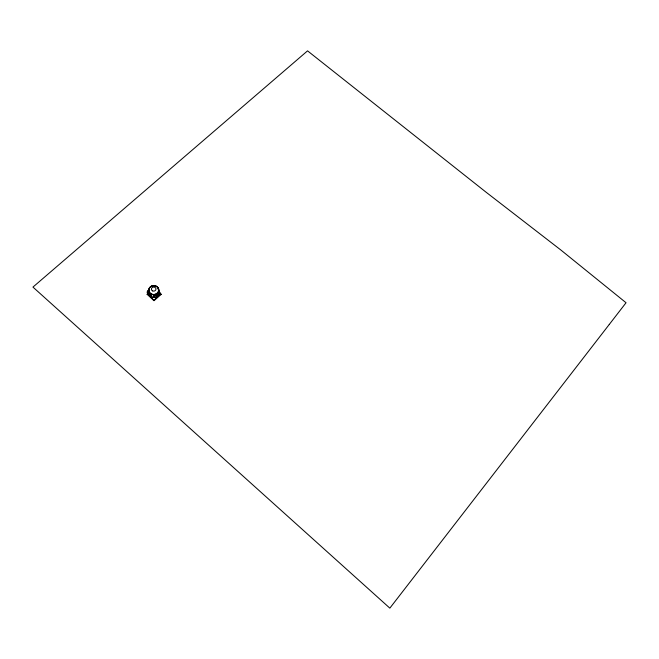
<?xml version="1.0" encoding="UTF-8"?>
<svg xmlns="http://www.w3.org/2000/svg" width="659" height="659" viewBox="0 0 659 659"><rect width="100%" height="100%" fill="white"/><g stroke="black" fill="none" stroke-linecap="round" stroke-linejoin="round"><path stroke-width="0.99" d="M158.835 295.397L158.918 291.006L161.158 294.392L154 300.71L147.114 294.318L149.198 290.948L149.099 294.886C156.249 302.217 151.718 301.995 158.844 294.944L161.158 294.392L158.407 291.846M153.061 285.932L151.413 286.311L149.585 287.909L148.876 290.117L149.75 295.117L151.496 296.739L153.918 297.341L156.372 296.764L158.185 295.166L157.971 292.382L158.671 290.174L158.061 287.967L156.307 286.344L153.876 285.734M158.078 293.782L158.778 291.583M158.185 295.166L158.877 292.975L158.671 290.174M156.257 295.389L158.069 293.601M148.876 290.108L149.478 292.332L151.24 293.963L153.679 294.565L156.142 293.988L157.971 292.382M147.649 293.444L149.008 292.637M148.827 292.81L149.412 292.283L149.75 295.117M148.168 292.612L149.346 291.583L148.3 290.298L149.206 289.507L147.748 291.163L148.794 292.448L147.748 291.163M149.099 294.886L147.114 294.318L148.259 293.296L147.212 292.011L148.563 290.454M147.254 292.357L147.97 291.352M148.687 291.78L149.313 291.229L148.3 290.298M153.802 295.965L156.241 295.207M151.735 297.333L156.109 297.357M147.212 292.011L148.259 293.313M158.473 291.509L158.877 292.975M151.24 293.963L151.496 296.739M153.679 294.565L153.918 297.341M156.142 293.988L156.372 296.764M158.061 287.967L158.16 289.21M609.287 324.426L389.848 608.142L32.95 287.093L307.547 50.858L485.955 192.107L560.809 249.975L626.05 302.745L609.287 324.426M151.282 294.194A5.107 4.597 -3.7 0 0 158.877 290.026A5.107 4.597 -3.7 0 0 151.158 286.228A5.107 4.597 -3.7 0 0 151.282 294.194M152.567 290.883A2.282 2.051 -3.6 0 0 155.961 289.029A2.282 2.051 -3.6 0 0 152.526 287.332A2.282 2.051 -3.6 0 0 152.567 290.883M151.282 294.252A5.107 4.597 -3.7 0 0 158.885 290.092A5.107 4.597 -3.7 0 0 151.166 286.294A5.107 4.597 -3.7 0 0 151.282 294.252"/></g></svg>
